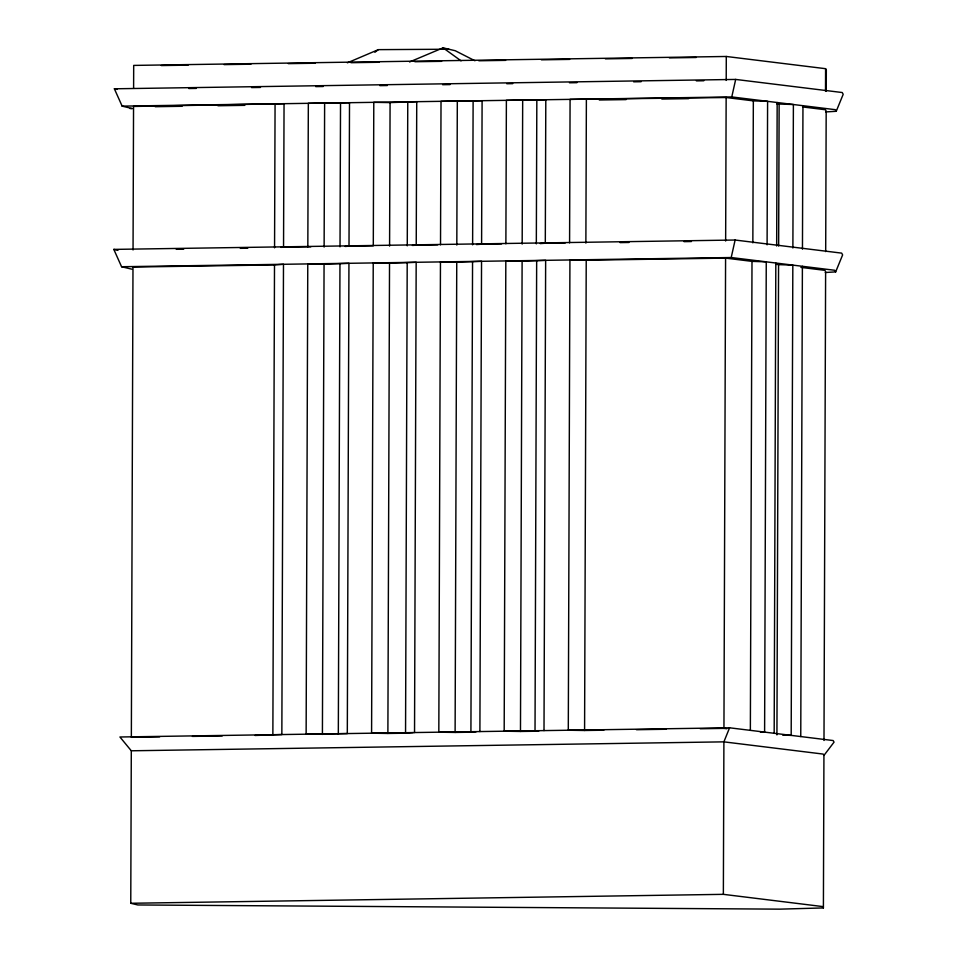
<?xml version="1.0" encoding="UTF-8"?>
<svg xmlns="http://www.w3.org/2000/svg" width="957" height="957" viewBox="0 0 957 957"><rect width="100%" height="100%" fill="white"/><g stroke="black" fill="none" stroke-linecap="round" stroke-linejoin="round"><path stroke-width="1.44" d="M130.762 903.276L131.3 750.79L119.936 736.998L729.569 727.798L833.164 740.551L834.037 742.154L823.929 755.444L823.403 907.93L779.776 909.15L137.844 904.963L130.762 903.276L723.36 894.34L822.661 906.566L823.403 907.93M133.047 249.956L133.549 106.454L284.05 103.691L283.547 247.181L280.975 247.361M133.609 87.948L133.693 65.411L726.291 56.475L825.592 68.689L826.322 70.052L826.25 91.19M272.865 735.191L274.503 264.922L283.487 264.288L281.848 734.545L254.993 735.466M274.563 247.815L275.066 104.325M283.547 247.181L307.831 246.81L308.333 103.32L349.508 102.698L349.006 246.188L345.154 246.463M322.413 734.45L324.064 264.18L348.946 263.295L347.307 733.564L306.132 734.186L307.771 263.917L324.064 264.18M324.124 247.073L324.626 103.583M338.323 734.198L339.962 263.941M340.022 246.834L340.525 103.344M389.523 263.187L373.23 262.924L371.591 733.194L387.884 733.457L389.523 263.187L416.175 262.278L414.537 732.548M389.583 246.081L390.085 102.59L416.738 101.681L416.235 245.171L412.395 245.447M387.884 733.457L405.553 733.194L407.203 262.924M407.263 245.817L407.766 102.327M440.519 244.813L441.021 101.322L482.101 100.7L481.598 244.191L476.466 244.561M456.752 262.17L440.459 261.919L438.82 732.189L455.113 732.44L456.752 262.17L481.538 261.297L479.9 731.567M456.812 245.064L457.314 101.574M455.113 732.44L470.916 732.201L472.555 261.931M472.614 244.836L473.117 101.334M505.882 243.82L506.385 100.329L545.801 99.743L545.299 243.234L540.167 243.592M522.115 261.189L505.822 260.926L504.183 731.196L520.476 731.459L522.115 261.189L545.646 260.328L544.007 730.598M522.175 244.083L522.678 100.593M536.327 243.868L536.829 100.377M520.476 731.459L535.023 731.244L536.662 260.974M569.582 242.863L570.085 99.372L726.148 97.518L753.338 100.868L767.598 101.346L767.095 244.836M585.875 243.126L586.378 99.636M586.222 260.22L569.929 259.957L568.291 730.227L584.583 730.49L586.222 260.22L725.585 258.115L751.999 261.369L766.258 261.847L764.607 732.117L760.337 731.973M723.36 894.34L723.899 741.854L729.569 727.798M726.877 728.756L723.947 728.385L725.585 258.115M725.645 241.02L726.148 97.518M726.207 80.424L726.291 56.475M750.36 730.143L751.999 261.369M752.848 242.863L753.338 100.868M774.177 733.289L775.816 263.019M776.665 246.009L777.168 102.519M776.928 734.904L778.567 264.634L775.756 264.288M778.639 246.045L779.13 104.038L776.629 103.739M792.886 248.007L793.389 104.516L779.13 104.038M800.758 736.555L802.397 266.285M802.456 249.191L802.959 105.689M825.508 91.226L825.592 68.689M823.989 740.479L825.616 271.704L824.886 270.341L800.913 267.386M825.688 251.607L826.178 111.108L825.448 109.744L802.887 106.969M735.682 79.431L114.373 88.798L122.137 106.131L731.77 96.932L735.682 79.431L842.232 92.53L843.189 94.312L836.239 111.287L825.807 111.921M735.12 240.028L113.811 249.394L121.575 266.728L731.208 257.529L735.12 240.028L841.67 253.126L842.627 254.909L835.676 271.884L825.245 272.518M374.857 52.3L378.35 49.644L448.893 49.226M347.367 62.827L378.35 49.644M409.56 61.966L443.091 47.85L455.209 50.721L474.959 60.77M405.553 733.194L413.257 732.643M470.916 732.201L476.048 731.842M535.023 731.244L538.875 730.969M161.314 65.555L188.206 65.148M224.058 64.609L250.949 64.203M288.296 63.641L315.188 63.234M350.968 62.695L379.211 62.265M414.883 61.727L441.644 61.332M478.847 60.77L505.643 60.363M541.375 59.824L569.666 59.394M605.398 58.856L632.194 58.449M669.422 57.887L696.217 57.492M188.84 88.523L196.305 88.415M251.535 87.577L260.483 87.446M315.714 86.609L323.179 86.501M379.905 85.64L387.37 85.532M442.589 84.695L450.053 84.587M506.779 83.726L512.749 83.642M569.475 82.781L576.939 82.673M633.654 81.812L641.118 81.704M696.349 80.867L703.814 80.759M155.201 106.694L182.093 106.287M217.945 105.749L244.836 105.342M599.297 99.995L626.093 99.6M661.825 99.049L688.633 98.655M349.006 246.188L373.29 245.829L373.792 102.327L390.085 102.59M416.235 245.171L437.672 244.848M481.598 244.191L501.6 243.891M545.299 243.234L565.3 242.934M176.244 249.299L183.696 249.191M240.303 248.33L247.755 248.222M620.076 242.611L629 242.468M684.016 241.643L691.444 241.535M274.503 264.922L132.987 267.051L131.348 737.321L159.652 736.902M192.417 736.4L222.215 735.957M584.583 730.49L603.855 730.203M636.465 729.712L666.12 729.258M700.225 728.744L723.947 728.385M131.3 750.79L723.899 741.854L823.199 754.08L823.929 755.444M130.032 108.548L132.353 108.572L122.137 106.131M307.831 246.81L310.786 246.858M778.567 264.634L792.827 265.113L791.188 735.383L782.635 735.096M731.77 96.932L835.365 109.684L836.239 111.287M731.208 257.529L834.803 270.281L835.676 271.884M114.373 88.798L117.125 89.456M113.811 249.394L117.938 250.375M121.575 266.728L131.791 269.168M443.091 47.85L461.071 60.853"/></g></svg>
